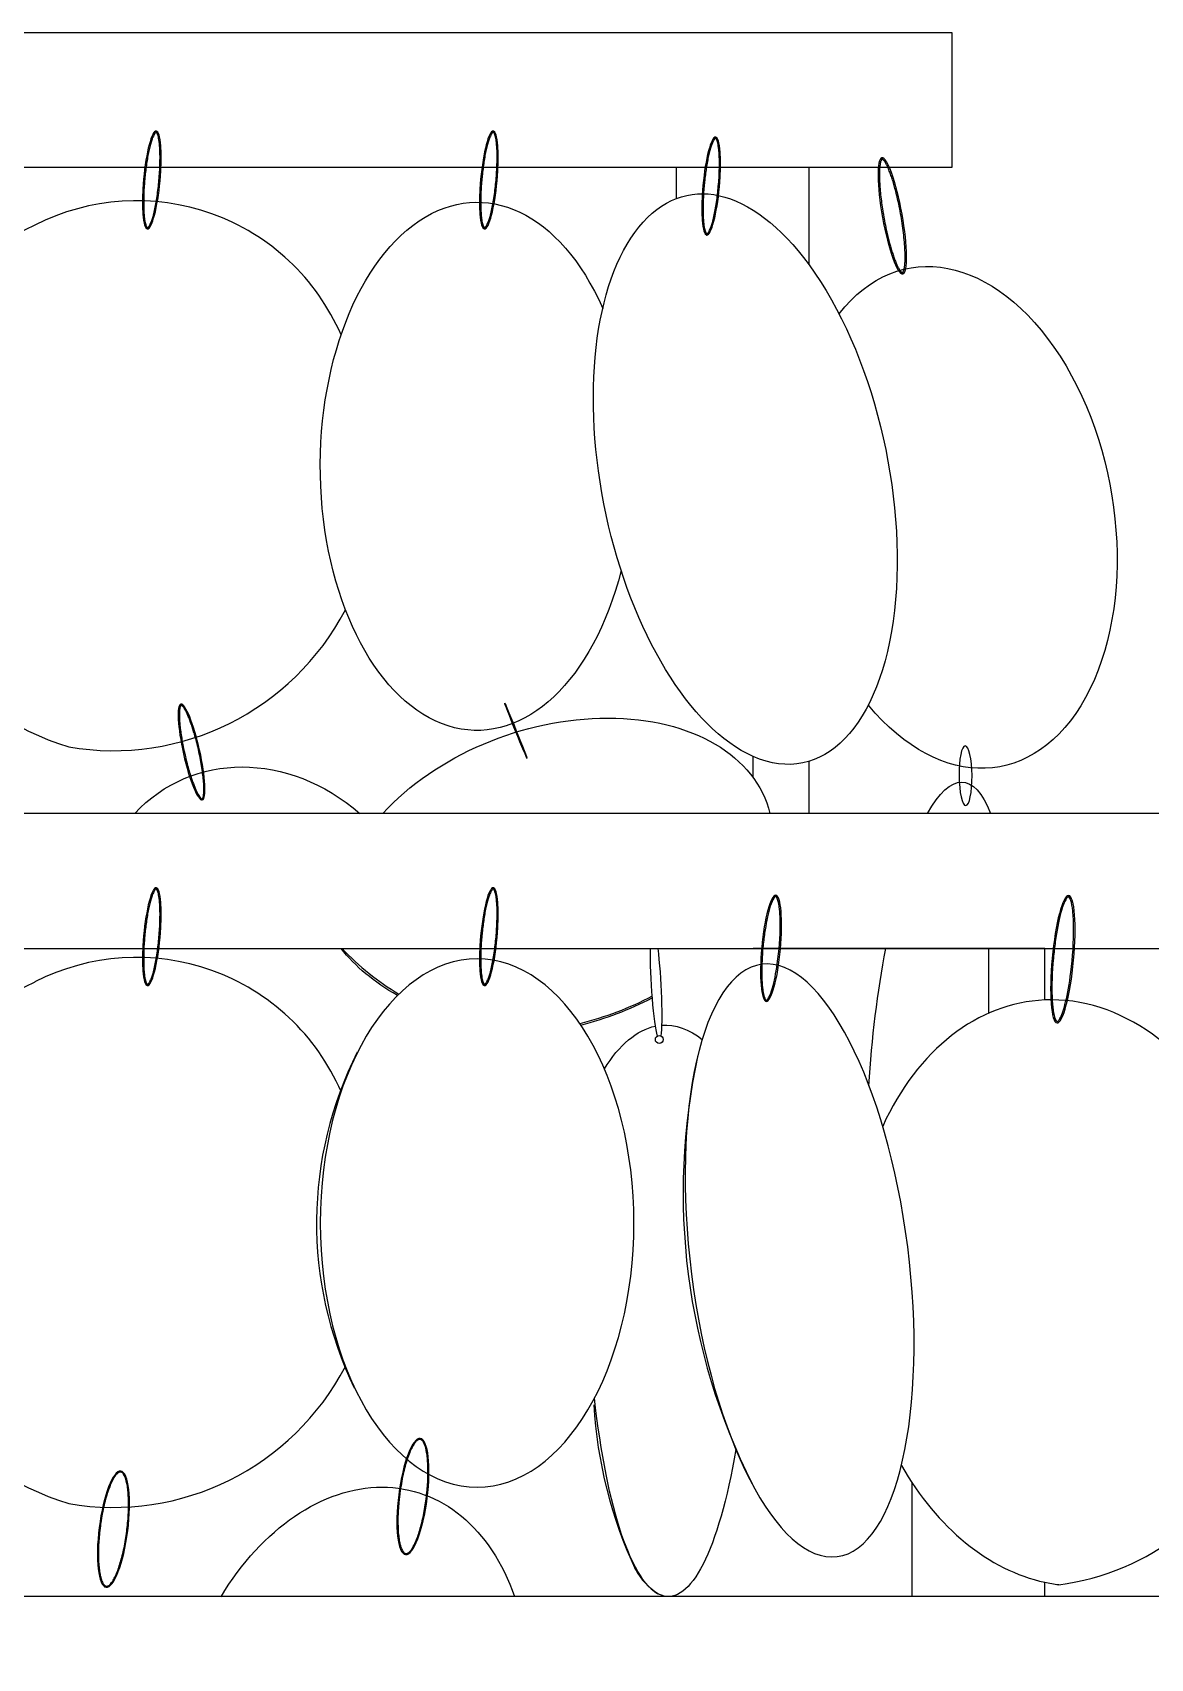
# Model space of a CAD drawing. Header units: millimetres. Extents: x 4532 to 35436, y 20123 to 38427.
# Drawn here: x 16304.5 to 16377.3, y 36155.4 to 36261.4 of the extents above; entities that cross this region are included whole.
import ezdxf

# ---------------------------------------------------------------- set-up
doc = ezdxf.new("R2010")
doc.units = ezdxf.units.MM
doc.set_wipeout_variables(frame=1)

# ---------------------------------------------------------------- blocks, each defined once
blk = doc.blocks.new('A$C7CFE5BBD')
blk.add_wipeout([(4182.75, 0), (4167.75, 0), (4167.5, 73.85), (4166.02, 109.66), (4163.43, 148.37), (4158.67, 197.09), (4151.83, 248.52), (4145.31, 287.94), (4138.93, 321.18), (4132.75, 350), (3642.75, 350), (3638.8, 331.9), (3633.75, 307.01), (3626.15, 264.31), (3620.03, 222.89), (3614.58, 176.07), (3609.69, 113.46), (3607.78, 65.31), (3607.44, 43.81), (3607.75, 0), (3592.75, 0), (3592.75, 375), (3612.75, 375), (3612.75, 400), (3763.04, 400), (3763.04, 411.85), (3795.15, 411.85), (3795.15, 475.98), (3793.16, 480.76), (3792.62, 484.48), (3793.29, 491.55), (3794.59, 495.48), (3795.15, 496.71), (3795.15, 503.55), (3792.08, 505.74), (3788.49, 511.21), (3786.88, 515.81), (3786.7, 523.52), (3790.6, 532.36), (3795.15, 535.84), (3795.15, 538.92), (3786.54, 544.4), (3785.32, 540.42), (3785.1, 537.06), (3784.09, 538.02), (3781.8, 540.64), (3779.16, 536.45), (3776.17, 533.99), (3772.16, 532.83), (3768.87, 533.37), (3764.86, 536), (3762.07, 539.81), (3759.91, 545.83), (3759.39, 552.1), (3760.04, 556.79), (3761.9, 561.77), (3766.75, 567.05), (3770.84, 568.29), (3770.87, 571.24), (3766.83, 572.07), (3763.14, 574.68), (3761.24, 577.58), (3760.49, 580.06), (3760.36, 582.51), (3761.7, 587.05), (3758.63, 586.42), (3756.49, 587.18), (3754.81, 588.93), (3753.33, 585.29), (3751.69, 582.99), (3749.67, 581.57), (3746.96, 581.51), (3744.31, 583.47), (3741.81, 588), (3740.42, 593.6), (3740.11, 601.02), (3741.74, 606.23), (3744.02, 613.3), (3741.35, 615.42), (3737.99, 612.17), (3734.37, 611.14), (3733.72, 610.16), (3730.37, 609.99), (3726.67, 611.4), (3723.55, 614.65), (3721.44, 619.94), (3720.98, 623.85), (3722.15, 631.94), (3725.26, 638.29), (3726, 639.28), (3724.94, 641.39), (3723.94, 649.05), (3724.39, 655.32), (3725.35, 660.4), (3727.73, 667.45), (3729.51, 670.59), (3730.89, 672.15), (3732.75, 673.13), (3732.75, 673.45), (3728.42, 674.73), (3726.1, 676.63), (3723.72, 680.18), (3722.22, 684.75), (3721.83, 689.99), (3722.52, 694.71), (3724.22, 699.21), (3726.16, 702.17), (3729.23, 704.94), (3732.25, 706.23), (3734.88, 706.44), (3737.76, 705.67), (3739.49, 704.57), (3742.59, 708.27), (3747.6, 711.15), (3744.03, 711.19), (3740.97, 713.27), (3738.63, 717.93), (3737.97, 721.38), (3737.94, 727.46), (3739.01, 733.78), (3739.83, 736.62), (3740.64, 738.92), (3743.71, 745.18), (3746.98, 749.62), (3752.35, 753.69), (3754.54, 754.32), (3754.54, 759.2), (3750.27, 759.2), (3750.27, 768), (3779.92, 768), (3777.95, 768.67), (3774.61, 771.1), (3771.7, 775.5), (3770.25, 780.29), (3769.87, 784.74), (3771.47, 793.8), (3774.07, 798.99), (3777.44, 802.82), (3781.41, 805.25), (3783.4, 805.82), (3783.4, 810.23), (3776.41, 810.23), (3776.41, 819.02), (3796.29, 819.02), (3795.51, 822.17), (3795.12, 827.42), (3795.56, 834.22), (3796.29, 838.57), (3798.03, 845.08), (3800.5, 850.95), (3802.56, 854.16), (3804.38, 855.98), (3806.58, 856.9), (3807.72, 861.12), (3801.21, 861.12), (3801.21, 869.91), (3963.48, 869.91), (3963.48, 861.12), (3962.71, 854.62), (3963.86, 854.39), (3964.9, 854.02), (3965.98, 853.46), (3967.77, 852.13), (3969.34, 850.47), (3971.79, 846.56), (3973.22, 842.8), (3974.11, 833.04), (3972.64, 827.46), (3969.41, 823.3), (3969.41, 819.02), (3990.61, 819.02), (3990.61, 810.23), (3992.27, 803.82), (3994.48, 797.78), (3996.24, 788.21), (3996.72, 779.68), (3995.38, 768), (4025.34, 768), (4025.34, 759.2), (4024.37, 749.23), (4028.21, 746.7), (4030.55, 741.62), (4031.68, 733.93), (4031.37, 726.75), (4030.36, 721.18), (4028.17, 714.75), (4023.97, 708.5), (4026.26, 706.69), (4029.04, 707.44), (4033.59, 707.11), (4038.93, 704.34), (4042.26, 700.85), (4046.22, 691.5), (4046.51, 686.5), (4045.09, 680.34), (4042.02, 675.83), (4044.86, 671.36), (4046.52, 664.19), (4046.28, 658.55), (4043.72, 650.63), (4040.39, 646.02), (4034.28, 642.45), (4031.82, 642.23), (4031.69, 640.18), (4033.21, 637.99), (4033.84, 635.93), (4034.41, 631.33), (4034.24, 625.74), (4033.43, 620.24), (4031.89, 614.47), (4029.81, 609.69), (4027.31, 606.47), (4027.35, 603.72), (4026.35, 597.44), (4021.87, 588.91), (4012.97, 584.2), (4011.47, 583.66), (4011.3, 581.58), (4008.53, 574.48), (4003.24, 569.48), (3995.62, 567.16), (3999.24, 563.22), (4002.01, 556.88), (4002.42, 550.88), (3999.97, 543.14), (3994.61, 537.23), (3985.58, 533.88), (3978.28, 532.93), (3974.2, 536.55), (3971.83, 530.78), (3969.54, 528.06), (3969.54, 411.85), (3999.97, 411.85), (3999.97, 400), (4162.75, 400), (4162.75, 375), (4182.75, 375)])
for points in [[(3963.48, 861.12), (3801.21, 861.12), (3801.21, 869.91), (3963.48, 869.91)], [(3990.61, 819.02), (3776.41, 819.02), (3776.41, 810.23), (3990.61, 810.23)], [(4025.34, 768), (3750.27, 768), (3750.27, 759.2), (4025.34, 759.2)]]:
    blk.add_lwpolyline(points, close=True)
for points in [[(3945.54, 859.11), (3945.54, 861.12)], [(3954.19, 854.79), (3954.19, 861.12)], [(3950.54, 821.37), (3950.54, 822.74)], [(3954.19, 819.02), (3954.19, 822.42)], [(3965.9, 806.02), (3965.9, 810.23), (3950.54, 810.23)], [(3969.54, 806.87), (3969.54, 810.23), (3954.19, 810.23)], [(3960.9, 768), (3960.9, 775.41)], [(3969.54, 768), (3969.54, 768.93)]]:
    blk.add_lwpolyline(points)
blk.add_circle((3944.43, 804.3), 0.258)
for centre, radius, start, end in [((3910.38, 844.45), 14.51, 23.4003, 117.1707), ((3911.29, 840.78), 18.21, 114.4617, 252.9625), ((3908.85, 840.17), 17.05, 260.2335, 332.5388), ((3910.38, 795.14), 14.51, 23.4003, 117.1707), ((3936.04, 821.72), 16.81, 223.1174, 239.3427), ((3911.29, 791.47), 18.21, 114.4617, 252.9625), ((3933.04, 828.59), 24.19, 285.0441, 296.8615), ((3946.76, 792.34), 24.66, 153.1692, 205.8214), ((3988.18, 794.3), 42.2, 167.7221, 206.6998), ((3908.85, 790.86), 17.05, 260.2335, 332.5388), ((3968.94, 782.04), 28.81, 183.0658, 205.2606), ((3968.38, 784.86), 16.22, 277.3718, 338.8641), ((3946.74, 771.85), 4.39, 208.7518, 236.9159)]:
    blk.add_arc(centre, radius, start, end)
at = {"extrusion": (0, 0, -1)}
for centre, major_axis, ratio, start_param, end_param in [((3911.37, 860.31), (0.29, 3.19), 0.168379, -1.570796, 4.712389), ((3933.33, 860.31), (0.29, 3.19), 0.168379, -1.570796, 4.712389), ((3947.81, 859.91), (0.29, 3.19), 0.168379, -1.570796, 4.712389), ((3959.61, 857.97), (-0.68, 3.78), 0.168379, -1.570796, 4.712389), ((3932.56, 841.65), (0, 17.21), 0.593547, 1.976308, 7.213004), ((3950.03, 840.82), (-3.74, 18.5), 0.495291, 3.477736, 7.103998), ((3963.67, 838.32), (-2.91, 16.25), 0.626156, -0.51195, 3.979091), ((3950.03, 840.82), (-3.74, 18.5), 0.495291, 0.820813, 3.477736), ((3913.96, 823.03), (-0.7, 3.12), 0.168379, -1.570796, 4.712389), ((3937.7, 814.97), (13.8, 4.54), 0.667977, 4.005184, 6.335439), ((3964.38, 821.49), (-0.02, 1.95), 0.216453, -1.570796, 4.712389), ((3918.63, 809.84), (-5.79, 11.16), 0.859793, -0.300357, 1.139706), ((3962.64, 802.84), (1.58, 18.23), 0.242032, -0.500575, 0.458657), ((3911.37, 811), (0.29, 3.19), 0.168379, -1.570796, 4.712389), ((3933.33, 811), (0.29, 3.19), 0.168379, -1.570796, 4.712389), ((3951.71, 810.24), (0.31, 3.46), 0.176114, -1.570796, 4.712389), ((3970.72, 809.53), (0.38, 4.15), 0.168379, -1.570796, 4.712389), ((3932.56, 792.34), (0, -17.21), 0.593547, -4.712389, 1.570796), ((3937.7, 814.97), (15.7, 0.16), 0.6544, 2.295727, 2.678265), ((3944.22, 807.94), (-0.21, 3.64), 0.084218, 3.501858, 5.399655), ((3944.22, 807.94), (-0.21, 3.64), 0.084218, 0.89325, 2.781327), ((3953.57, 789.9), (-2.45, 19.3), 0.364807, -3.141592653589793, 3.141592653589793), ((3962.64, 802.84), (1.58, 18.23), 0.242032, 4.606125, 5.1084), ((3937.7, 814.97), (13.8, 4.54), 0.667977, 1.327975, 1.676403), ((3945.06, 790.68), (-0.3, 14.56), 0.463019, -0.026806, 0.372411), ((3945.06, 790.68), (-0.3, 14.56), 0.463019, -0.628225, -0.086641), ((3945.06, 790.68), (0.04, 22.68), 0.236154, 2.185597, 4.268335), ((3928.38, 774.52), (0.48, 3.78), 0.245491, -1.570796, 4.712389), ((3908.87, 772.39), (0.48, 3.78), 0.245491, -1.570796, 4.712389), ((3924.34, 759.5), (4.08, 15.36), 0.704481, -1.181317, 0.811051)]:
    blk.add_ellipse(centre, major_axis=major_axis, ratio=ratio, start_param=start_param, end_param=end_param, dxfattribs=at)
for centre, major_axis, ratio, start_param, end_param in [((3935.09, 824.41), (-0.73, 1.81), 0.01306, -1.570796, 4.712389), ((3970.84, 787.79), (-1.82, 19.05), 0.719736, -0.038218, 0.898158), ((3970.84, 787.79), (-1.82, 19.05), 0.719736, 4.165994, 6.244968), ((3970.84, 787.79), (-1.82, 19.05), 0.719736, 2.131712, 2.915356), ((3970.84, 787.79), (-1.82, 19.05), 0.719736, 2.915356, 2.981405)]:
    blk.add_ellipse(centre, major_axis=major_axis, ratio=ratio, start_param=start_param, end_param=end_param)
for points, knots in [([(3910.91, 860.35), (3910.92, 860.43), (3910.92, 860.5), (3910.95, 860.73), (3910.97, 860.89), (3911, 861.19), (3911.03, 861.34), (3911.07, 861.62), (3911.09, 861.76), (3911.14, 862.03), (3911.17, 862.16), (3911.22, 862.4), (3911.25, 862.51), (3911.31, 862.72), (3911.34, 862.82), (3911.39, 862.98), (3911.41, 863.04), (3911.46, 863.14), (3911.48, 863.18), (3911.51, 863.25), (3911.52, 863.28), (3911.55, 863.32), (3911.56, 863.34), (3911.58, 863.36), (3911.59, 863.38), (3911.61, 863.39), (3911.61, 863.4), (3911.63, 863.41), (3911.63, 863.41), (3911.64, 863.42), (3911.64, 863.42), (3911.65, 863.42), (3911.65, 863.42), (3911.65, 863.42), (3911.65, 863.42), (3911.65, 863.42), (3911.66, 863.42), (3911.66, 863.42), (3911.66, 863.42), (3911.66, 863.42), (3911.66, 863.42), (3911.67, 863.41), (3911.67, 863.41), (3911.68, 863.4), (3911.68, 863.4), (3911.69, 863.39), (3911.69, 863.39), (3911.7, 863.37), (3911.71, 863.36), (3911.72, 863.34), (3911.73, 863.32), (3911.74, 863.29), (3911.75, 863.27), (3911.77, 863.23), (3911.77, 863.21), (3911.79, 863.14), (3911.8, 863.08), (3911.83, 862.96), (3911.84, 862.89), (3911.86, 862.75), (3911.87, 862.67), (3911.88, 862.5), (3911.89, 862.41), (3911.9, 862.22), (3911.9, 862.12), (3911.9, 861.91), (3911.91, 861.81), (3911.9, 861.59), (3911.9, 861.47), (3911.89, 861.19), (3911.89, 861.02), (3911.86, 860.66), (3911.85, 860.48), (3911.82, 860.13), (3911.8, 859.95), (3911.76, 859.59), (3911.74, 859.42), (3911.69, 859.08), (3911.66, 858.92), (3911.6, 858.61), (3911.57, 858.46), (3911.51, 858.18), (3911.48, 858.05), (3911.42, 857.84), (3911.39, 857.75), (3911.34, 857.6), (3911.32, 857.54), (3911.27, 857.45), (3911.26, 857.41), (3911.23, 857.35), (3911.21, 857.32), (3911.19, 857.28), (3911.17, 857.26), (3911.15, 857.24), (3911.14, 857.23), (3911.13, 857.22), (3911.12, 857.21), (3911.11, 857.2), (3911.11, 857.2), (3911.1, 857.2), (3911.1, 857.2), (3911.09, 857.19), (3911.09, 857.19), (3911.09, 857.19), (3911.09, 857.19), (3911.09, 857.19), (3911.09, 857.19), (3911.08, 857.19), (3911.08, 857.19), (3911.08, 857.2), (3911.08, 857.2), (3911.07, 857.2), (3911.07, 857.2), (3911.07, 857.21), (3911.06, 857.21), (3911.06, 857.22), (3911.05, 857.22), (3911.04, 857.23), (3911.04, 857.24), (3911.02, 857.27), (3911.02, 857.28), (3911, 857.31), (3911, 857.32), (3910.98, 857.36), (3910.98, 857.38), (3910.96, 857.44), (3910.95, 857.49), (3910.92, 857.6), (3910.91, 857.66), (3910.89, 857.8), (3910.88, 857.87), (3910.87, 858.03), (3910.86, 858.11), (3910.85, 858.28), (3910.85, 858.37), (3910.84, 858.56), (3910.84, 858.66), (3910.84, 858.9), (3910.84, 859.05), (3910.85, 859.36), (3910.85, 859.51), (3910.87, 859.83), (3910.88, 860), (3910.9, 860.22), (3910.9, 860.29), (3910.91, 860.35)], [-1.570796, -1.570796, -1.570796, -1.570796, -1.497742, -1.497742, -1.351633, -1.351633, -1.205523, -1.205523, -1.059414, -1.059414, -0.913305, -0.913305, -0.767196, -0.767196, -0.621086, -0.621086, -0.500153, -0.500153, -0.40684, -0.40684, -0.33049, -0.33049, -0.266491, -0.266491, -0.202492, -0.202492, -0.157122, -0.157122, -0.111752, -0.111752, -0.077546, -0.077546, -0.043341, -0.043341, -0.009135, -0.009135, 0.02507, 0.02507, 0.059275, 0.059275, 0.093481, 0.093481, 0.127686, 0.127686, 0.161892, 0.161892, 0.196097, 0.196097, 0.250101, 0.250101, 0.304105, 0.304105, 0.358109, 0.358109, 0.412113, 0.412113, 0.52755, 0.52755, 0.642987, 0.642987, 0.758423, 0.758423, 0.87386, 0.87386, 0.989296, 0.989296, 1.104733, 1.104733, 1.22017, 1.22017, 1.389186, 1.389186, 1.558201, 1.558201, 1.727217, 1.727217, 1.896233, 1.896233, 2.065249, 2.065249, 2.234265, 2.234265, 2.403281, 2.403281, 2.5444, 2.5444, 2.659673, 2.659673, 2.749471, 2.749471, 2.823317, 2.823317, 2.897163, 2.897163, 2.947972, 2.947972, 2.99878, 2.99878, 3.036394, 3.036394, 3.074008, 3.074008, 3.105355, 3.105355, 3.136701, 3.136701, 3.168048, 3.168048, 3.199394, 3.199394, 3.230741, 3.230741, 3.262087, 3.262087, 3.293434, 3.293434, 3.32478, 3.32478, 3.376694, 3.376694, 3.428607, 3.428607, 3.48052, 3.48052, 3.532433, 3.532433, 3.642016, 3.642016, 3.751599, 3.751599, 3.861182, 3.861182, 3.970765, 3.970765, 4.080348, 4.080348, 4.189931, 4.189931, 4.344098, 4.344098, 4.498266, 4.498266, 4.652434, 4.652434, 4.712389, 4.712389, 4.712389, 4.712389]), ([(3932.87, 860.35), (3932.88, 860.43), (3932.88, 860.5), (3932.91, 860.73), (3932.93, 860.89), (3932.96, 861.19), (3932.99, 861.34), (3933.03, 861.62), (3933.05, 861.76), (3933.1, 862.03), (3933.13, 862.16), (3933.18, 862.4), (3933.21, 862.51), (3933.27, 862.72), (3933.3, 862.82), (3933.35, 862.98), (3933.37, 863.04), (3933.42, 863.14), (3933.43, 863.18), (3933.47, 863.25), (3933.48, 863.28), (3933.51, 863.32), (3933.52, 863.34), (3933.54, 863.36), (3933.55, 863.38), (3933.57, 863.39), (3933.57, 863.4), (3933.59, 863.41), (3933.59, 863.41), (3933.6, 863.42), (3933.6, 863.42), (3933.61, 863.42), (3933.61, 863.42), (3933.61, 863.42), (3933.61, 863.42), (3933.61, 863.42), (3933.61, 863.42), (3933.62, 863.42), (3933.62, 863.42), (3933.62, 863.42), (3933.62, 863.42), (3933.63, 863.41), (3933.63, 863.41), (3933.64, 863.4), (3933.64, 863.4), (3933.65, 863.39), (3933.65, 863.39), (3933.66, 863.37), (3933.67, 863.36), (3933.68, 863.34), (3933.69, 863.32), (3933.7, 863.29), (3933.71, 863.27), (3933.72, 863.23), (3933.73, 863.21), (3933.75, 863.14), (3933.76, 863.08), (3933.79, 862.96), (3933.8, 862.89), (3933.82, 862.75), (3933.83, 862.67), (3933.84, 862.5), (3933.85, 862.41), (3933.86, 862.22), (3933.86, 862.12), (3933.86, 861.91), (3933.86, 861.81), (3933.86, 861.59), (3933.86, 861.47), (3933.85, 861.19), (3933.85, 861.02), (3933.82, 860.66), (3933.81, 860.48), (3933.78, 860.13), (3933.76, 859.95), (3933.72, 859.59), (3933.7, 859.42), (3933.65, 859.08), (3933.62, 858.92), (3933.56, 858.61), (3933.53, 858.46), (3933.47, 858.18), (3933.44, 858.05), (3933.38, 857.84), (3933.35, 857.75), (3933.3, 857.6), (3933.27, 857.54), (3933.23, 857.45), (3933.22, 857.41), (3933.19, 857.35), (3933.17, 857.32), (3933.14, 857.28), (3933.13, 857.26), (3933.11, 857.24), (3933.1, 857.23), (3933.09, 857.22), (3933.08, 857.21), (3933.07, 857.2), (3933.07, 857.2), (3933.06, 857.2), (3933.06, 857.2), (3933.05, 857.19), (3933.05, 857.19), (3933.05, 857.19), (3933.05, 857.19), (3933.05, 857.19), (3933.05, 857.19), (3933.04, 857.19), (3933.04, 857.19), (3933.04, 857.2), (3933.04, 857.2), (3933.03, 857.2), (3933.03, 857.2), (3933.03, 857.21), (3933.02, 857.21), (3933.02, 857.22), (3933.01, 857.22), (3933, 857.23), (3933, 857.24), (3932.98, 857.27), (3932.98, 857.28), (3932.96, 857.31), (3932.96, 857.32), (3932.94, 857.36), (3932.94, 857.38), (3932.92, 857.44), (3932.9, 857.49), (3932.88, 857.6), (3932.87, 857.66), (3932.85, 857.8), (3932.84, 857.87), (3932.83, 858.03), (3932.82, 858.11), (3932.81, 858.28), (3932.81, 858.37), (3932.8, 858.56), (3932.8, 858.66), (3932.8, 858.9), (3932.8, 859.05), (3932.81, 859.36), (3932.81, 859.51), (3932.83, 859.83), (3932.84, 860), (3932.86, 860.22), (3932.86, 860.29), (3932.87, 860.35)], [-1.570796, -1.570796, -1.570796, -1.570796, -1.497742, -1.497742, -1.351633, -1.351633, -1.205523, -1.205523, -1.059414, -1.059414, -0.913305, -0.913305, -0.767196, -0.767196, -0.621086, -0.621086, -0.500153, -0.500153, -0.40684, -0.40684, -0.33049, -0.33049, -0.266491, -0.266491, -0.202492, -0.202492, -0.157122, -0.157122, -0.111752, -0.111752, -0.077546, -0.077546, -0.043341, -0.043341, -0.009135, -0.009135, 0.02507, 0.02507, 0.059275, 0.059275, 0.093481, 0.093481, 0.127686, 0.127686, 0.161892, 0.161892, 0.196097, 0.196097, 0.250101, 0.250101, 0.304105, 0.304105, 0.358109, 0.358109, 0.412113, 0.412113, 0.52755, 0.52755, 0.642987, 0.642987, 0.758423, 0.758423, 0.87386, 0.87386, 0.989296, 0.989296, 1.104733, 1.104733, 1.22017, 1.22017, 1.389186, 1.389186, 1.558201, 1.558201, 1.727217, 1.727217, 1.896233, 1.896233, 2.065249, 2.065249, 2.234265, 2.234265, 2.403281, 2.403281, 2.5444, 2.5444, 2.659673, 2.659673, 2.749471, 2.749471, 2.823317, 2.823317, 2.897163, 2.897163, 2.947972, 2.947972, 2.99878, 2.99878, 3.036394, 3.036394, 3.074008, 3.074008, 3.105355, 3.105355, 3.136701, 3.136701, 3.168048, 3.168048, 3.199394, 3.199394, 3.230741, 3.230741, 3.262087, 3.262087, 3.293434, 3.293434, 3.32478, 3.32478, 3.376694, 3.376694, 3.428607, 3.428607, 3.48052, 3.48052, 3.532433, 3.532433, 3.642016, 3.642016, 3.751599, 3.751599, 3.861182, 3.861182, 3.970765, 3.970765, 4.080348, 4.080348, 4.189931, 4.189931, 4.344098, 4.344098, 4.498266, 4.498266, 4.652434, 4.652434, 4.712389, 4.712389, 4.712389, 4.712389]), ([(3947.35, 859.95), (3947.36, 860.03), (3947.37, 860.11), (3947.39, 860.34), (3947.41, 860.49), (3947.45, 860.79), (3947.47, 860.94), (3947.51, 861.23), (3947.54, 861.37), (3947.59, 861.64), (3947.61, 861.76), (3947.67, 862), (3947.7, 862.12), (3947.75, 862.33), (3947.78, 862.42), (3947.83, 862.58), (3947.86, 862.65), (3947.9, 862.75), (3947.92, 862.79), (3947.95, 862.86), (3947.97, 862.88), (3947.99, 862.92), (3948, 862.94), (3948.02, 862.97), (3948.03, 862.98), (3948.05, 863), (3948.06, 863.01), (3948.07, 863.01), (3948.07, 863.02), (3948.08, 863.02), (3948.08, 863.02), (3948.09, 863.02), (3948.09, 863.02), (3948.09, 863.03), (3948.1, 863.03), (3948.1, 863.03), (3948.1, 863.03), (3948.1, 863.02), (3948.1, 863.02), (3948.11, 863.02), (3948.11, 863.02), (3948.11, 863.02), (3948.12, 863.02), (3948.12, 863.01), (3948.13, 863.01), (3948.13, 863), (3948.14, 862.99), (3948.15, 862.98), (3948.15, 862.97), (3948.17, 862.94), (3948.17, 862.93), (3948.19, 862.89), (3948.19, 862.88), (3948.21, 862.84), (3948.21, 862.82), (3948.23, 862.75), (3948.25, 862.69), (3948.27, 862.57), (3948.28, 862.5), (3948.3, 862.35), (3948.31, 862.27), (3948.32, 862.1), (3948.33, 862.01), (3948.34, 861.82), (3948.34, 861.72), (3948.35, 861.52), (3948.35, 861.41), (3948.35, 861.19), (3948.34, 861.08), (3948.34, 860.8), (3948.33, 860.62), (3948.31, 860.27), (3948.29, 860.09), (3948.26, 859.73), (3948.24, 859.55), (3948.2, 859.2), (3948.18, 859.03), (3948.13, 858.69), (3948.1, 858.53), (3948.05, 858.21), (3948.02, 858.07), (3947.95, 857.79), (3947.92, 857.66), (3947.86, 857.44), (3947.83, 857.35), (3947.78, 857.21), (3947.76, 857.15), (3947.72, 857.05), (3947.7, 857.01), (3947.67, 856.95), (3947.66, 856.93), (3947.63, 856.89), (3947.62, 856.87), (3947.59, 856.84), (3947.59, 856.84), (3947.57, 856.82), (3947.57, 856.82), (3947.55, 856.81), (3947.55, 856.81), (3947.54, 856.8), (3947.54, 856.8), (3947.54, 856.8), (3947.54, 856.8), (3947.53, 856.8), (3947.53, 856.8), (3947.53, 856.8), (3947.53, 856.8), (3947.53, 856.8), (3947.53, 856.8), (3947.52, 856.8), (3947.52, 856.8), (3947.52, 856.81), (3947.51, 856.81), (3947.51, 856.81), (3947.51, 856.82), (3947.5, 856.82), (3947.5, 856.83), (3947.49, 856.84), (3947.48, 856.85), (3947.47, 856.87), (3947.46, 856.88), (3947.45, 856.91), (3947.44, 856.93), (3947.43, 856.97), (3947.42, 856.98), (3947.4, 857.05), (3947.39, 857.1), (3947.36, 857.21), (3947.35, 857.27), (3947.33, 857.4), (3947.33, 857.48), (3947.31, 857.63), (3947.3, 857.71), (3947.29, 857.89), (3947.29, 857.98), (3947.28, 858.16), (3947.28, 858.26), (3947.28, 858.51), (3947.28, 858.65), (3947.29, 858.96), (3947.3, 859.12), (3947.31, 859.44), (3947.32, 859.6), (3947.34, 859.83), (3947.35, 859.89), (3947.35, 859.95)], [-1.570796, -1.570796, -1.570796, -1.570796, -1.497742, -1.497742, -1.351633, -1.351633, -1.205523, -1.205523, -1.059414, -1.059414, -0.913305, -0.913305, -0.767196, -0.767196, -0.621086, -0.621086, -0.500153, -0.500153, -0.40684, -0.40684, -0.33049, -0.33049, -0.266491, -0.266491, -0.202492, -0.202492, -0.157122, -0.157122, -0.111752, -0.111752, -0.077546, -0.077546, -0.043341, -0.043341, -0.009135, -0.009135, 0.02507, 0.02507, 0.059275, 0.059275, 0.093481, 0.093481, 0.127686, 0.127686, 0.161892, 0.161892, 0.196097, 0.196097, 0.250101, 0.250101, 0.304105, 0.304105, 0.358109, 0.358109, 0.412113, 0.412113, 0.52755, 0.52755, 0.642987, 0.642987, 0.758423, 0.758423, 0.87386, 0.87386, 0.989296, 0.989296, 1.104733, 1.104733, 1.22017, 1.22017, 1.389186, 1.389186, 1.558201, 1.558201, 1.727217, 1.727217, 1.896233, 1.896233, 2.065249, 2.065249, 2.234265, 2.234265, 2.403281, 2.403281, 2.5444, 2.5444, 2.659673, 2.659673, 2.749471, 2.749471, 2.823317, 2.823317, 2.897163, 2.897163, 2.947972, 2.947972, 2.99878, 2.99878, 3.036394, 3.036394, 3.074008, 3.074008, 3.105355, 3.105355, 3.136701, 3.136701, 3.168048, 3.168048, 3.199394, 3.199394, 3.230741, 3.230741, 3.262087, 3.262087, 3.293434, 3.293434, 3.32478, 3.32478, 3.376694, 3.376694, 3.428607, 3.428607, 3.48052, 3.48052, 3.532433, 3.532433, 3.642016, 3.642016, 3.751599, 3.751599, 3.861182, 3.861182, 3.970765, 3.970765, 4.080348, 4.080348, 4.189931, 4.189931, 4.344098, 4.344098, 4.498266, 4.498266, 4.652434, 4.652434, 4.712389, 4.712389, 4.712389, 4.712389]), ([(3959.06, 857.87), (3959.05, 857.96), (3959.03, 858.05), (3958.98, 858.33), (3958.96, 858.51), (3958.91, 858.87), (3958.88, 859.05), (3958.84, 859.39), (3958.83, 859.56), (3958.8, 859.89), (3958.79, 860.04), (3958.78, 860.34), (3958.77, 860.48), (3958.77, 860.74), (3958.77, 860.86), (3958.78, 861.06), (3958.79, 861.15), (3958.81, 861.28), (3958.82, 861.33), (3958.83, 861.42), (3958.84, 861.45), (3958.86, 861.51), (3958.87, 861.53), (3958.88, 861.57), (3958.89, 861.59), (3958.9, 861.61), (3958.91, 861.62), (3958.92, 861.64), (3958.92, 861.64), (3958.93, 861.65), (3958.93, 861.65), (3958.94, 861.66), (3958.94, 861.66), (3958.94, 861.66), (3958.95, 861.66), (3958.95, 861.66), (3958.95, 861.66), (3958.95, 861.66), (3958.95, 861.66), (3958.96, 861.66), (3958.96, 861.66), (3958.97, 861.66), (3958.97, 861.65), (3958.98, 861.65), (3958.99, 861.65), (3959, 861.64), (3959, 861.63), (3959.02, 861.62), (3959.03, 861.61), (3959.06, 861.58), (3959.07, 861.57), (3959.09, 861.54), (3959.11, 861.52), (3959.14, 861.48), (3959.15, 861.45), (3959.2, 861.38), (3959.23, 861.32), (3959.3, 861.18), (3959.33, 861.11), (3959.4, 860.94), (3959.43, 860.85), (3959.5, 860.66), (3959.54, 860.56), (3959.61, 860.35), (3959.65, 860.23), (3959.72, 859.99), (3959.75, 859.87), (3959.82, 859.62), (3959.85, 859.49), (3959.93, 859.15), (3959.98, 858.95), (3960.07, 858.54), (3960.11, 858.32), (3960.19, 857.9), (3960.22, 857.69), (3960.28, 857.27), (3960.31, 857.06), (3960.36, 856.65), (3960.38, 856.45), (3960.42, 856.07), (3960.43, 855.89), (3960.44, 855.55), (3960.45, 855.39), (3960.45, 855.12), (3960.44, 855.01), (3960.43, 854.82), (3960.42, 854.75), (3960.41, 854.63), (3960.4, 854.58), (3960.38, 854.5), (3960.37, 854.46), (3960.35, 854.41), (3960.34, 854.38), (3960.33, 854.35), (3960.32, 854.33), (3960.31, 854.31), (3960.3, 854.3), (3960.29, 854.29), (3960.29, 854.29), (3960.28, 854.28), (3960.28, 854.28), (3960.28, 854.28), (3960.27, 854.28), (3960.27, 854.27), (3960.27, 854.27), (3960.27, 854.27), (3960.27, 854.27), (3960.27, 854.27), (3960.26, 854.27), (3960.26, 854.27), (3960.26, 854.28), (3960.25, 854.28), (3960.25, 854.28), (3960.24, 854.28), (3960.23, 854.28), (3960.23, 854.29), (3960.22, 854.29), (3960.2, 854.31), (3960.19, 854.32), (3960.17, 854.34), (3960.16, 854.35), (3960.14, 854.38), (3960.12, 854.4), (3960.1, 854.43), (3960.08, 854.45), (3960.04, 854.52), (3960.01, 854.57), (3959.95, 854.7), (3959.92, 854.76), (3959.85, 854.91), (3959.82, 854.99), (3959.75, 855.17), (3959.72, 855.26), (3959.65, 855.46), (3959.62, 855.56), (3959.55, 855.77), (3959.52, 855.89), (3959.44, 856.17), (3959.39, 856.34), (3959.3, 856.7), (3959.26, 856.88), (3959.18, 857.26), (3959.14, 857.45), (3959.09, 857.72), (3959.08, 857.79), (3959.06, 857.87)], [-1.570796, -1.570796, -1.570796, -1.570796, -1.497742, -1.497742, -1.351633, -1.351633, -1.205523, -1.205523, -1.059414, -1.059414, -0.913305, -0.913305, -0.767196, -0.767196, -0.621086, -0.621086, -0.500153, -0.500153, -0.40684, -0.40684, -0.33049, -0.33049, -0.266491, -0.266491, -0.202492, -0.202492, -0.157122, -0.157122, -0.111752, -0.111752, -0.077546, -0.077546, -0.043341, -0.043341, -0.009135, -0.009135, 0.02507, 0.02507, 0.059275, 0.059275, 0.093481, 0.093481, 0.127686, 0.127686, 0.161892, 0.161892, 0.196097, 0.196097, 0.250101, 0.250101, 0.304105, 0.304105, 0.358109, 0.358109, 0.412113, 0.412113, 0.52755, 0.52755, 0.642987, 0.642987, 0.758423, 0.758423, 0.87386, 0.87386, 0.989296, 0.989296, 1.104733, 1.104733, 1.22017, 1.22017, 1.389186, 1.389186, 1.558201, 1.558201, 1.727217, 1.727217, 1.896233, 1.896233, 2.065249, 2.065249, 2.234265, 2.234265, 2.403281, 2.403281, 2.5444, 2.5444, 2.659673, 2.659673, 2.749471, 2.749471, 2.823317, 2.823317, 2.897163, 2.897163, 2.947972, 2.947972, 2.99878, 2.99878, 3.036394, 3.036394, 3.074008, 3.074008, 3.105355, 3.105355, 3.136701, 3.136701, 3.168048, 3.168048, 3.199394, 3.199394, 3.230741, 3.230741, 3.262087, 3.262087, 3.293434, 3.293434, 3.32478, 3.32478, 3.376694, 3.376694, 3.428607, 3.428607, 3.48052, 3.48052, 3.532433, 3.532433, 3.642016, 3.642016, 3.751599, 3.751599, 3.861182, 3.861182, 3.970765, 3.970765, 4.080348, 4.080348, 4.189931, 4.189931, 4.344098, 4.344098, 4.498266, 4.498266, 4.652434, 4.652434, 4.712389, 4.712389, 4.712389, 4.712389]), ([(3913.51, 822.93), (3913.5, 823), (3913.48, 823.08), (3913.43, 823.31), (3913.4, 823.46), (3913.35, 823.76), (3913.32, 823.9), (3913.28, 824.19), (3913.26, 824.33), (3913.22, 824.6), (3913.21, 824.73), (3913.18, 824.97), (3913.18, 825.09), (3913.17, 825.31), (3913.16, 825.41), (3913.17, 825.58), (3913.17, 825.65), (3913.18, 825.76), (3913.18, 825.8), (3913.19, 825.87), (3913.2, 825.9), (3913.21, 825.95), (3913.22, 825.97), (3913.23, 826), (3913.23, 826.02), (3913.24, 826.04), (3913.25, 826.05), (3913.26, 826.06), (3913.26, 826.06), (3913.27, 826.07), (3913.27, 826.07), (3913.27, 826.08), (3913.28, 826.08), (3913.28, 826.08), (3913.28, 826.08), (3913.28, 826.08), (3913.28, 826.08), (3913.28, 826.08), (3913.29, 826.08), (3913.29, 826.08), (3913.29, 826.08), (3913.3, 826.08), (3913.3, 826.07), (3913.31, 826.07), (3913.31, 826.07), (3913.32, 826.06), (3913.33, 826.06), (3913.34, 826.05), (3913.35, 826.04), (3913.37, 826.02), (3913.38, 826.01), (3913.41, 825.98), (3913.42, 825.97), (3913.44, 825.93), (3913.46, 825.92), (3913.5, 825.85), (3913.53, 825.81), (3913.59, 825.7), (3913.62, 825.63), (3913.68, 825.5), (3913.71, 825.43), (3913.78, 825.27), (3913.81, 825.19), (3913.88, 825.01), (3913.91, 824.92), (3913.98, 824.72), (3914.01, 824.62), (3914.08, 824.41), (3914.11, 824.3), (3914.19, 824.03), (3914.24, 823.86), (3914.33, 823.52), (3914.37, 823.34), (3914.45, 822.99), (3914.48, 822.82), (3914.55, 822.47), (3914.58, 822.3), (3914.64, 821.96), (3914.66, 821.8), (3914.7, 821.48), (3914.72, 821.33), (3914.75, 821.05), (3914.76, 820.92), (3914.76, 820.69), (3914.76, 820.6), (3914.76, 820.44), (3914.76, 820.38), (3914.75, 820.28), (3914.74, 820.24), (3914.73, 820.17), (3914.73, 820.14), (3914.71, 820.09), (3914.71, 820.07), (3914.7, 820.04), (3914.69, 820.03), (3914.68, 820.01), (3914.68, 820), (3914.67, 819.99), (3914.66, 819.99), (3914.66, 819.98), (3914.66, 819.98), (3914.65, 819.98), (3914.65, 819.98), (3914.65, 819.98), (3914.65, 819.98), (3914.65, 819.98), (3914.65, 819.98), (3914.64, 819.98), (3914.64, 819.98), (3914.64, 819.98), (3914.64, 819.98), (3914.63, 819.98), (3914.63, 819.98), (3914.62, 819.98), (3914.62, 819.99), (3914.61, 819.99), (3914.61, 819.99), (3914.59, 820), (3914.58, 820.01), (3914.56, 820.03), (3914.55, 820.04), (3914.53, 820.06), (3914.52, 820.07), (3914.5, 820.1), (3914.49, 820.12), (3914.45, 820.18), (3914.42, 820.22), (3914.36, 820.32), (3914.34, 820.37), (3914.28, 820.49), (3914.25, 820.56), (3914.18, 820.7), (3914.15, 820.78), (3914.09, 820.94), (3914.06, 821.02), (3913.99, 821.2), (3913.96, 821.29), (3913.89, 821.53), (3913.84, 821.67), (3913.76, 821.96), (3913.71, 822.11), (3913.63, 822.42), (3913.59, 822.58), (3913.54, 822.8), (3913.53, 822.86), (3913.51, 822.93)], [-1.570796, -1.570796, -1.570796, -1.570796, -1.497742, -1.497742, -1.351633, -1.351633, -1.205523, -1.205523, -1.059414, -1.059414, -0.913305, -0.913305, -0.767196, -0.767196, -0.621086, -0.621086, -0.500153, -0.500153, -0.40684, -0.40684, -0.33049, -0.33049, -0.266491, -0.266491, -0.202492, -0.202492, -0.157122, -0.157122, -0.111752, -0.111752, -0.077546, -0.077546, -0.043341, -0.043341, -0.009135, -0.009135, 0.02507, 0.02507, 0.059275, 0.059275, 0.093481, 0.093481, 0.127686, 0.127686, 0.161892, 0.161892, 0.196097, 0.196097, 0.250101, 0.250101, 0.304105, 0.304105, 0.358109, 0.358109, 0.412113, 0.412113, 0.52755, 0.52755, 0.642987, 0.642987, 0.758423, 0.758423, 0.87386, 0.87386, 0.989296, 0.989296, 1.104733, 1.104733, 1.22017, 1.22017, 1.389186, 1.389186, 1.558201, 1.558201, 1.727217, 1.727217, 1.896233, 1.896233, 2.065249, 2.065249, 2.234265, 2.234265, 2.403281, 2.403281, 2.5444, 2.5444, 2.659673, 2.659673, 2.749471, 2.749471, 2.823317, 2.823317, 2.897163, 2.897163, 2.947972, 2.947972, 2.99878, 2.99878, 3.036394, 3.036394, 3.074008, 3.074008, 3.105355, 3.105355, 3.136701, 3.136701, 3.168048, 3.168048, 3.199394, 3.199394, 3.230741, 3.230741, 3.262087, 3.262087, 3.293434, 3.293434, 3.32478, 3.32478, 3.376694, 3.376694, 3.428607, 3.428607, 3.48052, 3.48052, 3.532433, 3.532433, 3.642016, 3.642016, 3.751599, 3.751599, 3.861182, 3.861182, 3.970765, 3.970765, 4.080348, 4.080348, 4.189931, 4.189931, 4.344098, 4.344098, 4.498266, 4.498266, 4.652434, 4.652434, 4.712389, 4.712389, 4.712389, 4.712389]), ([(3910.91, 811.04), (3910.92, 811.12), (3910.92, 811.19), (3910.95, 811.43), (3910.97, 811.58), (3911, 811.88), (3911.03, 812.03), (3911.07, 812.31), (3911.09, 812.45), (3911.14, 812.72), (3911.17, 812.85), (3911.22, 813.09), (3911.25, 813.2), (3911.31, 813.41), (3911.34, 813.51), (3911.39, 813.67), (3911.41, 813.73), (3911.46, 813.83), (3911.48, 813.88), (3911.51, 813.94), (3911.52, 813.97), (3911.55, 814.01), (3911.56, 814.03), (3911.58, 814.06), (3911.59, 814.07), (3911.61, 814.08), (3911.61, 814.09), (3911.63, 814.1), (3911.63, 814.1), (3911.64, 814.11), (3911.64, 814.11), (3911.65, 814.11), (3911.65, 814.11), (3911.65, 814.11), (3911.65, 814.11), (3911.65, 814.11), (3911.66, 814.11), (3911.66, 814.11), (3911.66, 814.11), (3911.66, 814.11), (3911.66, 814.11), (3911.67, 814.1), (3911.67, 814.1), (3911.68, 814.09), (3911.68, 814.09), (3911.69, 814.08), (3911.69, 814.08), (3911.7, 814.06), (3911.71, 814.05), (3911.72, 814.03), (3911.73, 814.01), (3911.74, 813.98), (3911.75, 813.96), (3911.77, 813.92), (3911.77, 813.9), (3911.79, 813.83), (3911.8, 813.78), (3911.83, 813.65), (3911.84, 813.58), (3911.86, 813.44), (3911.87, 813.36), (3911.88, 813.19), (3911.89, 813.1), (3911.9, 812.91), (3911.9, 812.81), (3911.9, 812.6), (3911.91, 812.5), (3911.9, 812.28), (3911.9, 812.16), (3911.89, 811.88), (3911.89, 811.71), (3911.86, 811.35), (3911.85, 811.17), (3911.82, 810.82), (3911.8, 810.64), (3911.76, 810.28), (3911.74, 810.11), (3911.69, 809.77), (3911.66, 809.61), (3911.6, 809.3), (3911.57, 809.15), (3911.51, 808.87), (3911.48, 808.74), (3911.42, 808.53), (3911.39, 808.44), (3911.34, 808.29), (3911.32, 808.23), (3911.27, 808.14), (3911.26, 808.1), (3911.23, 808.04), (3911.21, 808.02), (3911.19, 807.97), (3911.17, 807.95), (3911.15, 807.93), (3911.14, 807.92), (3911.13, 807.91), (3911.12, 807.9), (3911.11, 807.89), (3911.11, 807.89), (3911.1, 807.89), (3911.1, 807.89), (3911.09, 807.88), (3911.09, 807.88), (3911.09, 807.88), (3911.09, 807.88), (3911.09, 807.88), (3911.09, 807.88), (3911.08, 807.89), (3911.08, 807.89), (3911.08, 807.89), (3911.08, 807.89), (3911.07, 807.89), (3911.07, 807.89), (3911.07, 807.9), (3911.06, 807.9), (3911.06, 807.91), (3911.05, 807.91), (3911.04, 807.92), (3911.04, 807.93), (3911.02, 807.96), (3911.02, 807.97), (3911, 808), (3911, 808.01), (3910.98, 808.05), (3910.98, 808.07), (3910.96, 808.13), (3910.95, 808.18), (3910.92, 808.29), (3910.91, 808.36), (3910.89, 808.49), (3910.88, 808.56), (3910.87, 808.72), (3910.86, 808.8), (3910.85, 808.97), (3910.85, 809.06), (3910.84, 809.25), (3910.84, 809.35), (3910.84, 809.59), (3910.84, 809.74), (3910.85, 810.05), (3910.85, 810.2), (3910.87, 810.52), (3910.88, 810.69), (3910.9, 810.91), (3910.9, 810.98), (3910.91, 811.04)], [-1.570796, -1.570796, -1.570796, -1.570796, -1.497742, -1.497742, -1.351633, -1.351633, -1.205523, -1.205523, -1.059414, -1.059414, -0.913305, -0.913305, -0.767196, -0.767196, -0.621086, -0.621086, -0.500153, -0.500153, -0.40684, -0.40684, -0.33049, -0.33049, -0.266491, -0.266491, -0.202492, -0.202492, -0.157122, -0.157122, -0.111752, -0.111752, -0.077546, -0.077546, -0.043341, -0.043341, -0.009135, -0.009135, 0.02507, 0.02507, 0.059275, 0.059275, 0.093481, 0.093481, 0.127686, 0.127686, 0.161892, 0.161892, 0.196097, 0.196097, 0.250101, 0.250101, 0.304105, 0.304105, 0.358109, 0.358109, 0.412113, 0.412113, 0.52755, 0.52755, 0.642987, 0.642987, 0.758423, 0.758423, 0.87386, 0.87386, 0.989296, 0.989296, 1.104733, 1.104733, 1.22017, 1.22017, 1.389186, 1.389186, 1.558201, 1.558201, 1.727217, 1.727217, 1.896233, 1.896233, 2.065249, 2.065249, 2.234265, 2.234265, 2.403281, 2.403281, 2.5444, 2.5444, 2.659673, 2.659673, 2.749471, 2.749471, 2.823317, 2.823317, 2.897163, 2.897163, 2.947972, 2.947972, 2.99878, 2.99878, 3.036394, 3.036394, 3.074008, 3.074008, 3.105355, 3.105355, 3.136701, 3.136701, 3.168048, 3.168048, 3.199394, 3.199394, 3.230741, 3.230741, 3.262087, 3.262087, 3.293434, 3.293434, 3.32478, 3.32478, 3.376694, 3.376694, 3.428607, 3.428607, 3.48052, 3.48052, 3.532433, 3.532433, 3.642016, 3.642016, 3.751599, 3.751599, 3.861182, 3.861182, 3.970765, 3.970765, 4.080348, 4.080348, 4.189931, 4.189931, 4.344098, 4.344098, 4.498266, 4.498266, 4.652434, 4.652434, 4.712389, 4.712389, 4.712389, 4.712389]), ([(3932.87, 811.04), (3932.88, 811.12), (3932.88, 811.19), (3932.91, 811.43), (3932.93, 811.58), (3932.96, 811.88), (3932.99, 812.03), (3933.03, 812.31), (3933.05, 812.45), (3933.1, 812.72), (3933.13, 812.85), (3933.18, 813.09), (3933.21, 813.2), (3933.27, 813.41), (3933.3, 813.51), (3933.35, 813.67), (3933.37, 813.73), (3933.42, 813.83), (3933.43, 813.88), (3933.47, 813.94), (3933.48, 813.97), (3933.51, 814.01), (3933.52, 814.03), (3933.54, 814.06), (3933.55, 814.07), (3933.57, 814.08), (3933.57, 814.09), (3933.59, 814.1), (3933.59, 814.1), (3933.6, 814.11), (3933.6, 814.11), (3933.61, 814.11), (3933.61, 814.11), (3933.61, 814.11), (3933.61, 814.11), (3933.61, 814.11), (3933.61, 814.11), (3933.62, 814.11), (3933.62, 814.11), (3933.62, 814.11), (3933.62, 814.11), (3933.63, 814.1), (3933.63, 814.1), (3933.64, 814.09), (3933.64, 814.09), (3933.65, 814.08), (3933.65, 814.08), (3933.66, 814.06), (3933.67, 814.05), (3933.68, 814.03), (3933.69, 814.01), (3933.7, 813.98), (3933.71, 813.96), (3933.72, 813.92), (3933.73, 813.9), (3933.75, 813.83), (3933.76, 813.78), (3933.79, 813.65), (3933.8, 813.58), (3933.82, 813.44), (3933.83, 813.36), (3933.84, 813.19), (3933.85, 813.1), (3933.86, 812.91), (3933.86, 812.81), (3933.86, 812.6), (3933.86, 812.5), (3933.86, 812.28), (3933.86, 812.16), (3933.85, 811.88), (3933.85, 811.71), (3933.82, 811.35), (3933.81, 811.17), (3933.78, 810.82), (3933.76, 810.64), (3933.72, 810.28), (3933.7, 810.11), (3933.65, 809.77), (3933.62, 809.61), (3933.56, 809.3), (3933.53, 809.15), (3933.47, 808.87), (3933.44, 808.74), (3933.38, 808.53), (3933.35, 808.44), (3933.3, 808.29), (3933.27, 808.23), (3933.23, 808.14), (3933.22, 808.1), (3933.19, 808.04), (3933.17, 808.02), (3933.14, 807.97), (3933.13, 807.95), (3933.11, 807.93), (3933.1, 807.92), (3933.09, 807.91), (3933.08, 807.9), (3933.07, 807.89), (3933.07, 807.89), (3933.06, 807.89), (3933.06, 807.89), (3933.05, 807.88), (3933.05, 807.88), (3933.05, 807.88), (3933.05, 807.88), (3933.05, 807.88), (3933.05, 807.88), (3933.04, 807.89), (3933.04, 807.89), (3933.04, 807.89), (3933.04, 807.89), (3933.03, 807.89), (3933.03, 807.89), (3933.03, 807.9), (3933.02, 807.9), (3933.02, 807.91), (3933.01, 807.91), (3933, 807.92), (3933, 807.93), (3932.98, 807.96), (3932.98, 807.97), (3932.96, 808), (3932.96, 808.01), (3932.94, 808.05), (3932.94, 808.07), (3932.92, 808.13), (3932.9, 808.18), (3932.88, 808.29), (3932.87, 808.36), (3932.85, 808.49), (3932.84, 808.56), (3932.83, 808.72), (3932.82, 808.8), (3932.81, 808.97), (3932.81, 809.06), (3932.8, 809.25), (3932.8, 809.35), (3932.8, 809.59), (3932.8, 809.74), (3932.81, 810.05), (3932.81, 810.2), (3932.83, 810.52), (3932.84, 810.69), (3932.86, 810.91), (3932.86, 810.98), (3932.87, 811.04)], [-1.570796, -1.570796, -1.570796, -1.570796, -1.497742, -1.497742, -1.351633, -1.351633, -1.205523, -1.205523, -1.059414, -1.059414, -0.913305, -0.913305, -0.767196, -0.767196, -0.621086, -0.621086, -0.500153, -0.500153, -0.40684, -0.40684, -0.33049, -0.33049, -0.266491, -0.266491, -0.202492, -0.202492, -0.157122, -0.157122, -0.111752, -0.111752, -0.077546, -0.077546, -0.043341, -0.043341, -0.009135, -0.009135, 0.02507, 0.02507, 0.059275, 0.059275, 0.093481, 0.093481, 0.127686, 0.127686, 0.161892, 0.161892, 0.196097, 0.196097, 0.250101, 0.250101, 0.304105, 0.304105, 0.358109, 0.358109, 0.412113, 0.412113, 0.52755, 0.52755, 0.642987, 0.642987, 0.758423, 0.758423, 0.87386, 0.87386, 0.989296, 0.989296, 1.104733, 1.104733, 1.22017, 1.22017, 1.389186, 1.389186, 1.558201, 1.558201, 1.727217, 1.727217, 1.896233, 1.896233, 2.065249, 2.065249, 2.234265, 2.234265, 2.403281, 2.403281, 2.5444, 2.5444, 2.659673, 2.659673, 2.749471, 2.749471, 2.823317, 2.823317, 2.897163, 2.897163, 2.947972, 2.947972, 2.99878, 2.99878, 3.036394, 3.036394, 3.074008, 3.074008, 3.105355, 3.105355, 3.136701, 3.136701, 3.168048, 3.168048, 3.199394, 3.199394, 3.230741, 3.230741, 3.262087, 3.262087, 3.293434, 3.293434, 3.32478, 3.32478, 3.376694, 3.376694, 3.428607, 3.428607, 3.48052, 3.48052, 3.532433, 3.532433, 3.642016, 3.642016, 3.751599, 3.751599, 3.861182, 3.861182, 3.970765, 3.970765, 4.080348, 4.080348, 4.189931, 4.189931, 4.344098, 4.344098, 4.498266, 4.498266, 4.652434, 4.652434, 4.712389, 4.712389, 4.712389, 4.712389]), ([(3951.18, 810.29), (3951.21, 810.61), (3951.25, 810.92), (3951.38, 811.83), (3951.49, 812.39), (3951.68, 813.06), (3951.76, 813.26), (3951.88, 813.49), (3951.93, 813.56), (3951.98, 813.61), (3952, 813.62), (3952.02, 813.62), (3952.02, 813.62), (3952.04, 813.6), (3952.06, 813.58), (3952.1, 813.52), (3952.12, 813.47), (3952.19, 813.27), (3952.24, 813.05), (3952.29, 812.5), (3952.31, 812.17), (3952.31, 811.02), (3952.24, 810.07), (3952.03, 808.62), (3951.92, 808.07), (3951.73, 807.41), (3951.65, 807.21), (3951.54, 806.98), (3951.49, 806.92), (3951.43, 806.87), (3951.42, 806.86), (3951.4, 806.86), (3951.4, 806.86), (3951.37, 806.88), (3951.35, 806.9), (3951.31, 806.96), (3951.29, 807.01), (3951.22, 807.21), (3951.18, 807.43), (3951.12, 807.98), (3951.11, 808.31), (3951.11, 809.17), (3951.13, 809.73), (3951.18, 810.29)], [-1.570796, -1.570796, -1.570796, -1.570796, -1.294503, -1.294503, -0.741917, -0.741917, -0.40774, -0.40774, -0.184608, -0.184608, -0.044398, -0.044398, 0.095811, 0.095811, 0.23602, 0.23602, 0.376229, 0.376229, 0.730817, 0.730817, 1.085404, 1.085404, 1.857903, 1.857903, 2.408634, 2.408634, 2.736876, 2.736876, 2.958219, 2.958219, 3.098177, 3.098177, 3.238134, 3.238134, 3.378091, 3.378091, 3.518048, 3.518048, 3.872958, 3.872958, 4.227868, 4.227868, 4.712389, 4.712389, 4.712389, 4.712389]), ([(3970.1, 809.59), (3970.14, 809.95), (3970.18, 810.32), (3970.32, 811.37), (3970.44, 812.01), (3970.67, 812.87), (3970.77, 813.15), (3970.92, 813.44), (3970.96, 813.51), (3971.03, 813.58), (3971.06, 813.59), (3971.08, 813.6), (3971.09, 813.6), (3971.12, 813.58), (3971.14, 813.56), (3971.19, 813.48), (3971.21, 813.43), (3971.29, 813.2), (3971.34, 812.96), (3971.4, 812.36), (3971.42, 811.99), (3971.43, 810.72), (3971.37, 809.66), (3971.15, 807.96), (3971.03, 807.28), (3970.79, 806.31), (3970.68, 805.96), (3970.52, 805.64), (3970.47, 805.57), (3970.4, 805.49), (3970.38, 805.48), (3970.35, 805.47), (3970.34, 805.47), (3970.32, 805.48), (3970.3, 805.5), (3970.26, 805.55), (3970.24, 805.59), (3970.17, 805.77), (3970.12, 805.96), (3970.05, 806.45), (3970.03, 806.74), (3969.99, 807.8), (3970.02, 808.7), (3970.1, 809.59)], [-1.570796, -1.570796, -1.570796, -1.570796, -1.306567, -1.306567, -0.778107, -0.778107, -0.399317, -0.399317, -0.205452, -0.205452, -0.063648, -0.063648, 0.078155, 0.078155, 0.219959, 0.219959, 0.361763, 0.361763, 0.69894, 0.69894, 1.036117, 1.036117, 1.76628, 1.76628, 2.299489, 2.299489, 2.736486, 2.736486, 2.924452, 2.924452, 3.080501, 3.080501, 3.205319, 3.205319, 3.330136, 3.330136, 3.454953, 3.454953, 3.758724, 3.758724, 4.062495, 4.062495, 4.712389, 4.712389, 4.712389, 4.712389]), ([(3927.52, 774.63), (3927.53, 774.73), (3927.54, 774.83), (3927.59, 775.13), (3927.62, 775.32), (3927.69, 775.71), (3927.73, 775.9), (3927.82, 776.26), (3927.86, 776.43), (3927.95, 776.77), (3928, 776.92), (3928.11, 777.22), (3928.16, 777.35), (3928.26, 777.59), (3928.32, 777.7), (3928.41, 777.87), (3928.45, 777.93), (3928.52, 778.03), (3928.56, 778.08), (3928.62, 778.14), (3928.65, 778.16), (3928.69, 778.2), (3928.72, 778.21), (3928.75, 778.23), (3928.77, 778.23), (3928.8, 778.24), (3928.81, 778.24), (3928.84, 778.24), (3928.85, 778.24), (3928.88, 778.24), (3928.89, 778.23), (3928.92, 778.22), (3928.93, 778.21), (3928.96, 778.19), (3928.97, 778.18), (3929, 778.15), (3929.01, 778.14), (3929.04, 778.1), (3929.05, 778.08), (3929.09, 778.02), (3929.11, 777.98), (3929.15, 777.88), (3929.17, 777.82), (3929.21, 777.7), (3929.22, 777.64), (3929.26, 777.46), (3929.28, 777.34), (3929.32, 777.09), (3929.33, 776.95), (3929.35, 776.66), (3929.36, 776.51), (3929.36, 776.19), (3929.36, 776.03), (3929.36, 775.68), (3929.35, 775.51), (3929.32, 775.15), (3929.31, 774.97), (3929.27, 774.61), (3929.25, 774.42), (3929.2, 774.06), (3929.17, 773.88), (3929.11, 773.52), (3929.08, 773.35), (3929, 773.01), (3928.97, 772.84), (3928.88, 772.52), (3928.84, 772.37), (3928.75, 772.08), (3928.7, 771.95), (3928.61, 771.7), (3928.56, 771.58), (3928.46, 771.37), (3928.41, 771.28), (3928.33, 771.13), (3928.29, 771.08), (3928.22, 770.98), (3928.18, 770.94), (3928.13, 770.89), (3928.1, 770.87), (3928.06, 770.84), (3928.04, 770.83), (3928, 770.81), (3927.99, 770.81), (3927.96, 770.8), (3927.95, 770.8), (3927.92, 770.8), (3927.91, 770.8), (3927.88, 770.81), (3927.87, 770.81), (3927.84, 770.83), (3927.83, 770.83), (3927.8, 770.86), (3927.79, 770.87), (3927.76, 770.9), (3927.75, 770.91), (3927.72, 770.95), (3927.71, 770.97), (3927.68, 771.03), (3927.65, 771.08), (3927.61, 771.18), (3927.59, 771.23), (3927.56, 771.36), (3927.54, 771.42), (3927.5, 771.6), (3927.48, 771.72), (3927.45, 771.98), (3927.43, 772.12), (3927.41, 772.41), (3927.41, 772.56), (3927.4, 772.89), (3927.4, 773.05), (3927.41, 773.4), (3927.42, 773.57), (3927.45, 773.93), (3927.46, 774.11), (3927.49, 774.41), (3927.5, 774.52), (3927.52, 774.63)], [-1.570796, -1.570796, -1.570796, -1.570796, -1.491329, -1.491329, -1.332396, -1.332396, -1.173462, -1.173462, -1.014528, -1.014528, -0.855595, -0.855595, -0.696661, -0.696661, -0.537727, -0.537727, -0.424451, -0.424451, -0.311174, -0.311174, -0.233265, -0.233265, -0.155356, -0.155356, -0.097279, -0.097279, -0.039201, -0.039201, 0.018876, 0.018876, 0.076953, 0.076953, 0.135031, 0.135031, 0.193108, 0.193108, 0.251185, 0.251185, 0.309263, 0.309263, 0.405924, 0.405924, 0.502585, 0.502585, 0.599246, 0.599246, 0.744512, 0.744512, 0.889779, 0.889779, 1.035046, 1.035046, 1.180313, 1.180313, 1.32558, 1.32558, 1.470847, 1.470847, 1.616114, 1.616114, 1.761381, 1.761381, 1.906648, 1.906648, 2.051915, 2.051915, 2.197181, 2.197181, 2.342448, 2.342448, 2.487715, 2.487715, 2.632982, 2.632982, 2.742114, 2.742114, 2.851246, 2.851246, 2.926149, 2.926149, 3.001052, 3.001052, 3.05795, 3.05795, 3.114848, 3.114848, 3.171746, 3.171746, 3.228644, 3.228644, 3.285542, 3.285542, 3.34244, 3.34244, 3.399339, 3.399339, 3.456237, 3.456237, 3.55397, 3.55397, 3.651703, 3.651703, 3.749436, 3.749436, 3.895211, 3.895211, 4.040987, 4.040987, 4.186762, 4.186762, 4.332537, 4.332537, 4.478312, 4.478312, 4.624087, 4.624087, 4.712389, 4.712389, 4.712389, 4.712389]), ([(3908.01, 772.5), (3908.02, 772.6), (3908.03, 772.7), (3908.08, 773), (3908.11, 773.2), (3908.18, 773.58), (3908.22, 773.77), (3908.31, 774.13), (3908.35, 774.31), (3908.44, 774.64), (3908.49, 774.8), (3908.6, 775.09), (3908.65, 775.22), (3908.75, 775.47), (3908.81, 775.58), (3908.9, 775.74), (3908.94, 775.8), (3909.01, 775.91), (3909.05, 775.95), (3909.11, 776.01), (3909.14, 776.03), (3909.18, 776.07), (3909.21, 776.08), (3909.24, 776.1), (3909.26, 776.11), (3909.29, 776.11), (3909.3, 776.11), (3909.33, 776.12), (3909.34, 776.11), (3909.37, 776.11), (3909.38, 776.1), (3909.41, 776.09), (3909.42, 776.09), (3909.45, 776.07), (3909.46, 776.05), (3909.49, 776.03), (3909.5, 776.01), (3909.53, 775.97), (3909.54, 775.95), (3909.58, 775.89), (3909.6, 775.85), (3909.64, 775.75), (3909.66, 775.69), (3909.7, 775.57), (3909.71, 775.51), (3909.75, 775.33), (3909.77, 775.22), (3909.81, 774.96), (3909.82, 774.83), (3909.84, 774.54), (3909.85, 774.38), (3909.85, 774.06), (3909.85, 773.9), (3909.85, 773.56), (3909.84, 773.38), (3909.82, 773.02), (3909.8, 772.84), (3909.76, 772.48), (3909.74, 772.3), (3909.69, 771.93), (3909.66, 771.75), (3909.6, 771.4), (3909.57, 771.22), (3909.49, 770.88), (3909.46, 770.71), (3909.37, 770.4), (3909.33, 770.24), (3909.24, 769.96), (3909.19, 769.82), (3909.1, 769.57), (3909.05, 769.45), (3908.95, 769.24), (3908.9, 769.15), (3908.82, 769), (3908.78, 768.95), (3908.71, 768.86), (3908.67, 768.82), (3908.62, 768.76), (3908.59, 768.74), (3908.55, 768.71), (3908.53, 768.7), (3908.49, 768.68), (3908.48, 768.68), (3908.45, 768.67), (3908.44, 768.67), (3908.41, 768.67), (3908.4, 768.68), (3908.37, 768.68), (3908.36, 768.69), (3908.33, 768.7), (3908.32, 768.71), (3908.29, 768.73), (3908.28, 768.74), (3908.25, 768.77), (3908.24, 768.79), (3908.21, 768.82), (3908.2, 768.84), (3908.17, 768.9), (3908.14, 768.95), (3908.1, 769.05), (3908.08, 769.11), (3908.05, 769.23), (3908.03, 769.3), (3907.99, 769.48), (3907.97, 769.6), (3907.94, 769.85), (3907.92, 769.99), (3907.9, 770.28), (3907.9, 770.44), (3907.89, 770.76), (3907.89, 770.93), (3907.9, 771.27), (3907.91, 771.45), (3907.94, 771.81), (3907.95, 771.99), (3907.98, 772.28), (3907.99, 772.39), (3908.01, 772.5)], [-1.570796, -1.570796, -1.570796, -1.570796, -1.491329, -1.491329, -1.332396, -1.332396, -1.173462, -1.173462, -1.014528, -1.014528, -0.855595, -0.855595, -0.696661, -0.696661, -0.537727, -0.537727, -0.424451, -0.424451, -0.311174, -0.311174, -0.233265, -0.233265, -0.155356, -0.155356, -0.097279, -0.097279, -0.039201, -0.039201, 0.018876, 0.018876, 0.076953, 0.076953, 0.135031, 0.135031, 0.193108, 0.193108, 0.251185, 0.251185, 0.309263, 0.309263, 0.405924, 0.405924, 0.502585, 0.502585, 0.599246, 0.599246, 0.744512, 0.744512, 0.889779, 0.889779, 1.035046, 1.035046, 1.180313, 1.180313, 1.32558, 1.32558, 1.470847, 1.470847, 1.616114, 1.616114, 1.761381, 1.761381, 1.906648, 1.906648, 2.051915, 2.051915, 2.197181, 2.197181, 2.342448, 2.342448, 2.487715, 2.487715, 2.632982, 2.632982, 2.742114, 2.742114, 2.851246, 2.851246, 2.926149, 2.926149, 3.001052, 3.001052, 3.05795, 3.05795, 3.114848, 3.114848, 3.171746, 3.171746, 3.228644, 3.228644, 3.285542, 3.285542, 3.34244, 3.34244, 3.399339, 3.399339, 3.456237, 3.456237, 3.55397, 3.55397, 3.651703, 3.651703, 3.749436, 3.749436, 3.895211, 3.895211, 4.040987, 4.040987, 4.186762, 4.186762, 4.332537, 4.332537, 4.478312, 4.478312, 4.624087, 4.624087, 4.712389, 4.712389, 4.712389, 4.712389])]:
    blk.add_open_spline(points, degree=3, knots=knots)

msp = doc.modelspace()

# ---------------------------------------------------------------- block references
msp.add_blockref('A$C7CFE5BBD', (12400.88, 35391.48))

doc.saveas('drawing.dxf')
